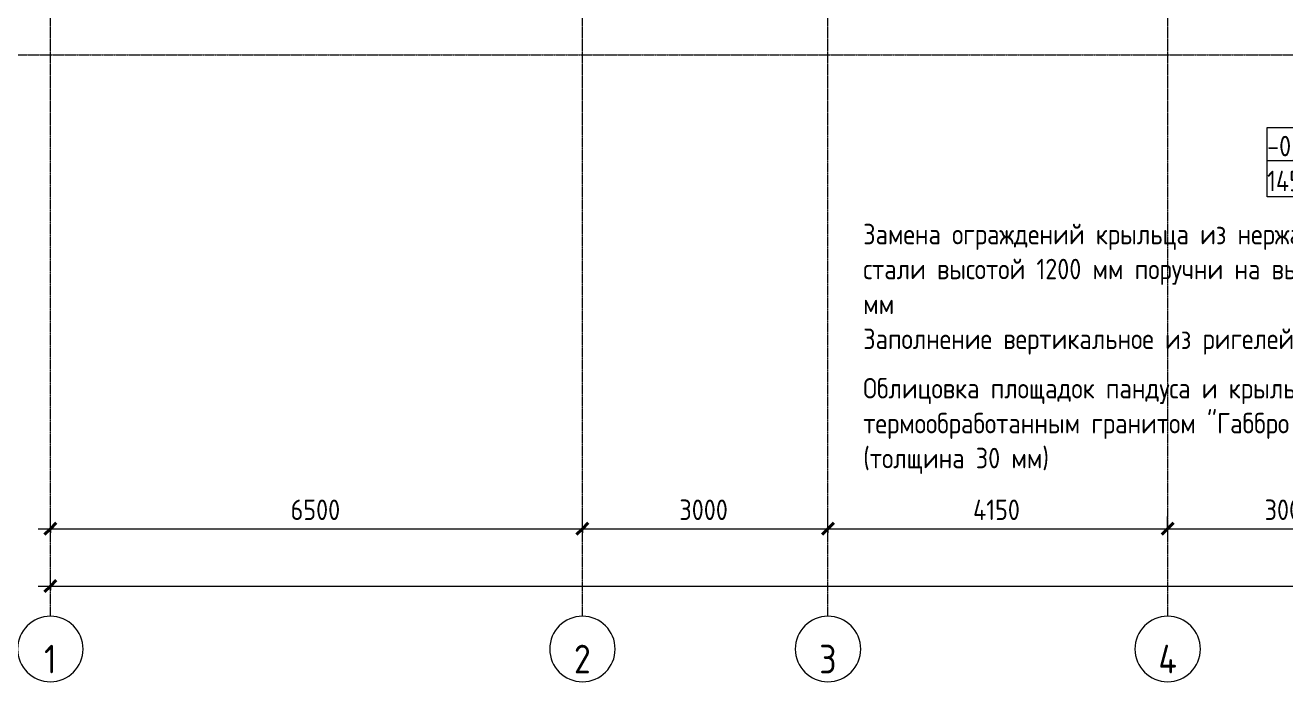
# Model space of a CAD drawing. Header units: millimetres. Extents: x -11345 to 411485, y -9810 to 73012.
# Drawn here: x 25246 to 40646, y -9810 to -1793 of the extents above; entities that cross this region are included whole.
import ezdxf

# ---------------------------------------------------------------- set-up
doc = ezdxf.new("R2010")
doc.units = ezdxf.units.MM
doc.linetypes.add('ADSK_Линия сетки', pattern=[25, 20, -2.5, 0, -2.5])
for name, color, linetype, lineweight in [('Аннотация', 7, 'Continuous', 18), ('Оси', 253, 'Continuous', 9), ('Размеры', 7, 'Continuous', 5), ('Размеры-100', 7, 'Continuous', 5)]:
    doc.layers.add(name, color=color, linetype=linetype, lineweight=lineweight)
doc.styles.add('GOST Common_1', font='GOST_Common.ttf', dxfattribs={"width": 0.9, "height": 350})
doc.styles.add('GOST Common_2', font='GOST_Common.ttf', dxfattribs={"width": 0.9, "height": 250})
doc.styles.add('GOST Common_3', font='GOST_Common.ttf', dxfattribs={"width": 0.9, "height": 250})
doc.dimstyles.new('ADSK_Основной_2_5_мм', dxfattribs={"dimscale": 304.8, "dimtxt": 251.428749, "dimasz": 0.463911, "dimexe": 0.492126, "dimexo": 0.492126, "dimgap": 0.098425, "dimtad": 1, "dimrnd": 0.01, "dimdsep": 46, "dimtxsty": 'GOST Common_3', "dimblk1": 'OBLIQUE', "dimblk2": 'OBLIQUE', "dimsah": 1, "dimcen": 0.09, "dimdle": 0.492126, "dimazin": 2, "dimtfac": 1, "dimtdec": 4, "dimtix": 1, "dimtmove": 0, "dimatfit": 3, "dimfxl": 1, "dimtvp": 1, "dimtolj": 1, "dimtzin": 0, "dimlwd": 20, "dimlwe": 20, "dimarcsym": 2})

# ---------------------------------------------------------------- blocks, each defined once
blk = doc.blocks.new('Ось сетки - Круг_Ø8 мм-8258-План 1-го этажа')
at = {"layer": 'Оси', "lineweight": 20}
for start, end in [(360, 180), (180, 360)]:
    blk.add_arc((0, 0), 4, start, end, dxfattribs=at)
blk = doc.blocks.new('DIMBLOCK1-План 1-го этажа')
at = {"layer": 'Размеры-100', "lineweight": 20, "transparency": 16777216}
for p, q in [((25553, -8641), (25553, -8491)), ((87403, -8641), (87403, -8491)), ((25403, -8641), (87553, -8641)), ((25553, -8641), (25553, -8691)), ((87403, -8641), (87403, -8691))]:
    blk.add_line(p, q, dxfattribs=at)
at = {"layer": 'Размеры-100', "lineweight": 40, "transparency": 16777216}
for p, q in [((25553, -8641), (25624, -8571)), ((87403, -8641), (87474, -8571)), ((25553, -8641), (25483, -8712)), ((87403, -8641), (87333, -8712))]:
    blk.add_line(p, q, dxfattribs=at)
at = {"layer": 'Размеры-100', "color": 0, "lineweight": 20, "transparency": 16777216, "insert": (56108, -8285), "char_height": 250, "width": 889.8, "attachment_point": 1, "line_spacing_factor": 1.022761, "style": 'GOST Common_3'}
blk.add_mtext('61850', dxfattribs=at)
blk = doc.blocks.new('_Oblique')
at = {"color": 0, "linetype": 'ByBlock', "lineweight": -2}
blk.add_line((-0.5, -0.5), (0.5, 0.5), dxfattribs=at)
blk = doc.blocks.new('DIMBLOCK3-План 1-го этажа')
at = {"layer": 'Размеры-100', "lineweight": 20, "transparency": 16777216}
for p, q in [((25553, -7941), (25553, -7791)), ((32053, -7941), (32053, -7791)), ((25403, -7941), (32053, -7941)), ((25553, -7941), (25553, -7991)), ((32053, -7941), (32053, -7991))]:
    blk.add_line(p, q, dxfattribs=at)
at = {"layer": 'Размеры-100', "lineweight": 40, "transparency": 16777216}
for p, q in [((25553, -7941), (25483, -8012)), ((25553, -7941), (25624, -7871)), ((32053, -7941), (31983, -8012)), ((32053, -7941), (32124, -7871))]:
    blk.add_line(p, q, dxfattribs=at)
at = {"layer": 'Размеры-100', "color": 0, "lineweight": 20, "transparency": 16777216, "insert": (28488, -7585), "char_height": 250, "width": 756.84, "attachment_point": 1, "line_spacing_factor": 1.022761, "style": 'GOST Common_3'}
blk.add_mtext('6500', dxfattribs=at)
blk = doc.blocks.new('DIMBLOCK4-План 1-го этажа')
at = {"layer": 'Размеры-100', "lineweight": 20, "transparency": 16777216}
for p, q in [((32053, -7941), (32053, -7791)), ((35053, -7941), (35053, -7791)), ((32053, -7941), (35053, -7941)), ((32053, -7941), (32053, -7991)), ((35053, -7941), (35053, -7991))]:
    blk.add_line(p, q, dxfattribs=at)
at = {"layer": 'Размеры-100', "lineweight": 40, "transparency": 16777216}
for p, q in [((32053, -7941), (31983, -8012)), ((32053, -7941), (32124, -7871)), ((35053, -7941), (34983, -8012)), ((35053, -7941), (35124, -7871))]:
    blk.add_line(p, q, dxfattribs=at)
at = {"layer": 'Размеры-100', "color": 0, "lineweight": 20, "transparency": 16777216, "insert": (33238, -7585), "char_height": 250, "width": 756.84, "attachment_point": 1, "line_spacing_factor": 1.022761, "style": 'GOST Common_3'}
blk.add_mtext('3000', dxfattribs=at)
blk = doc.blocks.new('DIMBLOCK5-План 1-го этажа')
at = {"layer": 'Размеры-100', "lineweight": 20, "transparency": 16777216}
for p, q in [((35053, -7941), (35053, -7791)), ((39203, -7941), (39203, -7791)), ((35053, -7941), (39203, -7941)), ((35053, -7941), (35053, -7991)), ((39203, -7941), (39203, -7991))]:
    blk.add_line(p, q, dxfattribs=at)
at = {"layer": 'Размеры-100', "lineweight": 40, "transparency": 16777216}
for p, q in [((35053, -7941), (34983, -8012)), ((35053, -7941), (35124, -7871)), ((39203, -7941), (39133, -8012)), ((39203, -7941), (39274, -7871))]:
    blk.add_line(p, q, dxfattribs=at)
at = {"layer": 'Размеры-100', "color": 0, "lineweight": 20, "transparency": 16777216, "insert": (36826, -7585), "char_height": 250, "width": 726.16, "attachment_point": 1, "line_spacing_factor": 1.022761, "style": 'GOST Common_3'}
blk.add_mtext('4150', dxfattribs=at)
blk = doc.blocks.new('DIMBLOCK6-План 1-го этажа')
at = {"layer": 'Размеры-100', "lineweight": 20, "transparency": 16777216}
for p, q in [((39203, -7941), (39203, -7791)), ((42203, -7941), (42203, -7791)), ((39203, -7941), (42203, -7941)), ((39203, -7941), (39203, -7991)), ((42203, -7941), (42203, -7991))]:
    blk.add_line(p, q, dxfattribs=at)
at = {"layer": 'Размеры-100', "lineweight": 40, "transparency": 16777216}
for p, q in [((39203, -7941), (39133, -8012)), ((39203, -7941), (39274, -7871)), ((42203, -7941), (42133, -8012)), ((42203, -7941), (42274, -7871))]:
    blk.add_line(p, q, dxfattribs=at)
at = {"layer": 'Размеры-100', "color": 0, "lineweight": 20, "transparency": 16777216, "insert": (40388, -7585), "char_height": 250, "width": 756.84, "attachment_point": 1, "line_spacing_factor": 1.022761, "style": 'GOST Common_3'}
blk.add_mtext('3000', dxfattribs=at)
blk = doc.blocks.new('DIMBLOCK14-План 1-го этажа')
at = {"layer": 'Размеры-100', "lineweight": 20, "transparency": 16777216}
for p, q in [((25553, -8641), (25553, -8491)), ((87403, -8641), (87403, -8491)), ((25403, -8641), (87553, -8641)), ((25553, -8641), (25553, -8691)), ((87403, -8641), (87403, -8691))]:
    blk.add_line(p, q, dxfattribs=at)
at = {"layer": 'Размеры-100', "lineweight": 40, "transparency": 16777216}
for p, q in [((25553, -8641), (25624, -8571)), ((87403, -8641), (87474, -8571)), ((25553, -8641), (25483, -8712)), ((87403, -8641), (87333, -8712))]:
    blk.add_line(p, q, dxfattribs=at)
at = {"layer": 'Размеры-100', "color": 0, "lineweight": 20, "transparency": 16777216, "insert": (56108, -8285), "char_height": 250, "width": 889.8, "attachment_point": 1, "line_spacing_factor": 1.022761, "style": 'GOST Common_3'}
blk.add_mtext('61850', dxfattribs=at)
blk = doc.blocks.new('оси')
at = {"layer": 'Оси', "linetype": 'ADSK_Линия сетки'}
for p, q in [((6500, -6855.047), (6500, 46377.998)), ((9500, -6855.047), (9500, 46377.998)), ((0, -6855.047), (0, 46265.064)), ((13650, -6855.047), (13650, 23512.013)), ((-5146.135, 0), (40282.446, 0))]:
    blk.add_line(p, q, dxfattribs=at)
at = {"layer": 'Оси', "lineweight": 20, "xscale": 99.99999999999993, "yscale": 99.99999999999993, "zscale": 99.99999999999993}
for p in [(0, -7255.047), (6500, -7255.047), (9500, -7255.047), (13650, -7255.047)]:
    blk.add_blockref('Ось сетки - Круг_Ø8 мм-8258-План 1-го этажа', p, dxfattribs=at)
at = {"layer": 'Оси', "char_height": 350, "attachment_point": 5, "line_spacing_factor": 1.022766, "style": 'GOST Common_1'}
for s, insert, width in [('\\pxqc,t0.25714,0.51429,0.77143,1.02857,1.28571,1.54286,1.8,2.05714,2.31429,2.57143,2.82857,3.08571,3.34286,3.6,3.85714,4.11429,4.37143,4.62857,4.88571,5.14286,5.4,5.65714,5.91429,6.17143,6.42857,6.68571,6.94286,7.2,7.45714,7.71429,7.97143,8.22857;{1}', (-0.831, -7377.952), 161.1), ('\\pxqc,t0.25714,0.51429,0.77143,1.02857,1.28571,1.54286,1.8,2.05714,2.31429,2.57143,2.82857,3.08571,3.34286,3.6,3.85714,4.11429,4.37143,4.62857,4.88571,5.14286,5.4,5.65714,5.91429,6.17143,6.42857,6.68571,6.94286,7.2,7.45714,7.71429,7.97143,8.22857;{2}', (6499.169, -7377.952), 232.2), ('\\pxqc,t0.25714,0.51429,0.77143,1.02857,1.28571,1.54286,1.8,2.05714,2.31429,2.57143,2.82857,3.08571,3.34286,3.6,3.85714,4.11429,4.37143,4.62857,4.88571,5.14286,5.4,5.65714,5.91429,6.17143,6.42857,6.68571,6.94286,7.2,7.45714,7.71429,7.97143,8.22857;{3}', (9499.169, -7377.952), 225.9), ('\\pxqc,t0.25714,0.51429,0.77143,1.02857,1.28571,1.54286,1.8,2.05714,2.31429,2.57143,2.82857,3.08571,3.34286,3.6,3.85714,4.11429,4.37143,4.62857,4.88571,5.14286,5.4,5.65714,5.91429,6.17143,6.42857,6.68571,6.94286,7.2,7.45714,7.71429,7.97143,8.22857;{4}', (13649.619, -7377.952), 261.9)]:
    blk.add_mtext(s, dxfattribs=dict(at, insert=insert, width=width))
at = {"layer": 'Размеры', "lineweight": 20}
for base, p1, p2, override, picture, middle in [((6500, -5786.304), (0, -5686.319), (6500, -5686.319), {"dimpost": '<>', "dimfxl": 6500}, 'DIMBLOCK3-План 1-го этажа', (3250, -5631.304)), ((9500, -5786.304), (6500, -5686.319), (9500, -5686.319), {"dimpost": '<>', "dimfxl": 3000}, 'DIMBLOCK4-План 1-го этажа', (8000, -5631.304)), ((13650, -5786.304), (9500, -5686.319), (13650, -5686.319), {"dimpost": '<>', "dimfxl": 4150}, 'DIMBLOCK5-План 1-го этажа', (11575, -5631.304)), ((16650, -5786.304), (13650, -5686.319), (16650, -5686.319), {"dimpost": '<>', "dimfxl": 3000}, 'DIMBLOCK6-План 1-го этажа', (15150, -5631.304)), ((61850, -6486.304), (0, -6386.319), (61850, -6386.319), {"dimpost": '<>', "dimfxl": 61850}, 'DIMBLOCK1-План 1-го этажа', (30925, -6331.304)), ((61850, -6486.304), (0, -6386.319), (61850, -6386.319), {"dimpost": '<>', "dimfxl": 61850}, 'DIMBLOCK14-План 1-го этажа', (30925, -6331.304))]:
    dim = blk.add_linear_dim(base=base, p1=p1, p2=p2, dimstyle='ADSK_Основной_2_5_мм', override=override, dxfattribs=at)
    dim.commit()
    dim.dimension.update_dxf_attribs({"geometry": picture, "text_midpoint": middle, "insert": (-25553.429, 2155)})

msp = doc.modelspace()

# ---------------------------------------------------------------- linework, layer by layer
at = {"layer": 'Аннотация', "lineweight": 9, "flags": 128}
msp.add_lwpolyline([(40418.52841, -3043.19264), (41305.92841, -3043.19264), (41305.92841, -3890.19264), (40418.52841, -3890.19264)], close=True, dxfattribs=at)

# ---------------------------------------------------------------- block references
msp.add_blockref('оси', (25553.42928, -2155))

# ---------------------------------------------------------------- texts
at = {"layer": 'Аннотация', "lineweight": 9, "char_height": 250, "attachment_point": 1, "line_spacing_factor": 1.022766, "style": 'GOST Common_2'}
for s, insert, width in [('\\pxt1.44,2.88,4.32,5.76,7.2,8.64,10.08,11.52,12.96,14.4,15.84,17.28,18.72,20.16,21.6,23.04,24.48,25.92,27.36,28.8,30.24,31.68,33.12,34.56,36,37.44,38.88,40.32,41.76,43.2,44.64,46.08;{\\L-0,680\\P\\l145,69}', (40418.52841, -3143.57241), 896.274), ('\\pxt1.44,2.88,4.32,5.76,7.2,8.64,10.08,11.52,12.96,14.4,15.84,17.28,18.72,20.16,21.6,23.04,24.48,25.92,27.36,28.8,30.24,31.68,33.12,34.56,36,37.44,38.88,40.32,41.76,43.2,44.64,46.08;{Замена ограждений крыльца из нержавеющей полированной стали высотой 1200 мм поручни на высоте 700 и 900 мм, Ф50 мм\\PЗаполнение вертикальное из ригелей ⌀16 мм, с шагом 100 мм}', (35483.73982, -4218.78282), 8989.2), ('\\pxt1.44,2.88,4.32,5.76,7.2,8.64,10.08,11.52,12.96,14.4,15.84,17.28,18.72,20.16,21.6,23.04,24.48,25.92,27.36,28.8,30.24,31.68,33.12,34.56,36,37.44,38.88,40.32,41.76,43.2,44.64,46.08;{Облицовка площадок пандуса и крыльца термообработанным гранитом "Габбро северный" (толщина 30 мм)}', (35483.73982, -6100.84579), 7900.2)]:
    msp.add_mtext(s, dxfattribs=dict(at, insert=insert, width=width))

doc.saveas('drawing.dxf')
